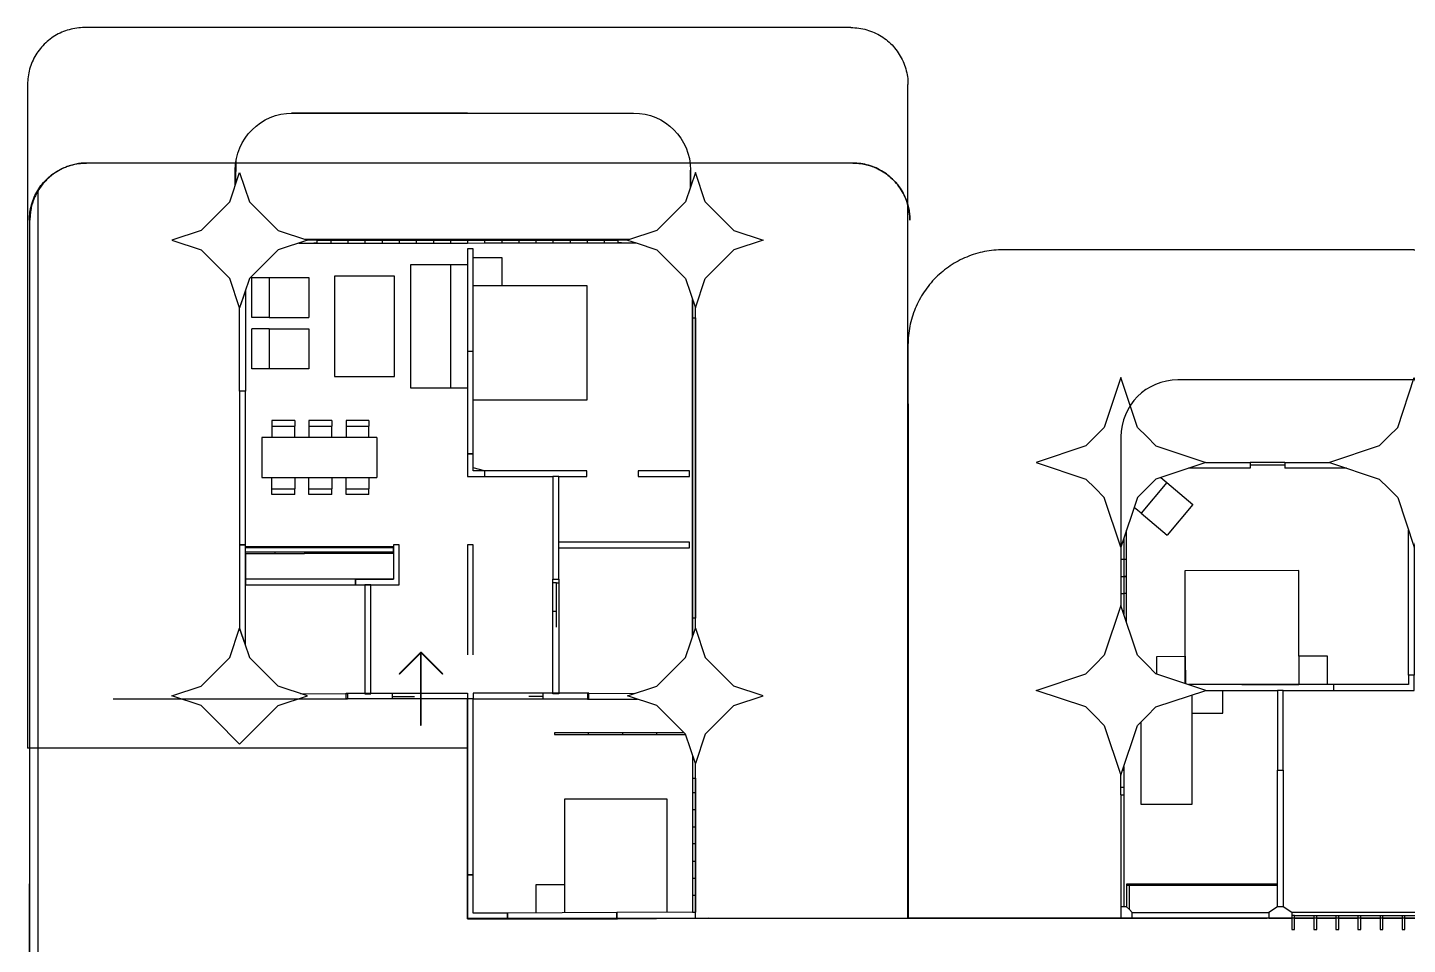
# Model space of a CAD drawing. Header units: metres. Extents: x -79796 to 428529, y -36333 to 94467.
# Drawn here: x -79796 to -55576, y 19724 to 35819 of the extents above; entities that cross this region are included whole.
import ezdxf

# ---------------------------------------------------------------- set-up
doc = ezdxf.new("R2010")
doc.units = ezdxf.units.M
for name, color, linetype in [('Default', 7, 'Continuous'), ('Make2D$Visible$ClippingPlaneIntersections$Default', 7, 'Continuous'), ('Make2D$Visible$Curves$Default', 7, 'Continuous')]:
    doc.layers.add(name, color=color, linetype=linetype)
for name, color, linetype, true_color in [('floors', 3, 'Continuous', 0x00ff00), ('Make2D$Visible$ClippingPlaneIntersections$columns', 1, 'Continuous', 0xff0000), ('Make2D$Visible$ClippingPlaneIntersections$glasses', 4, 'Continuous', 0x00ffff), ('Make2D$Visible$Curves$balconies', 2, 'Continuous', 0xffff00), ('Make2D$Visible$Curves$columns', 1, 'Continuous', 0xff0000), ('Make2D$Visible$Curves$floors', 3, 'Continuous', 0x00ff00), ('Make2D$Visible$Curves$glasses', 4, 'Continuous', 0x00ffff), ('slabs', 5, 'Continuous', 0x0000ff)]:
    doc.layers.add(name, color=color, linetype=linetype, true_color=true_color)

# ---------------------------------------------------------------- blocks, each defined once
blk = doc.blocks.new('BLOW-flat-5-flat-1')
at = {"color": 0, "linetype": 'ByBlock', "lineweight": -2}
for p, q in [((1526542, 956538), (1526541, 956993)), ((1514742, 954841), (1514742, 954838))]:
    blk.add_line(p, q, dxfattribs=at)
at = {"color": 0, "linetype": 'Continuous', "lineweight": -2}
for p, q in [((1524217, 952286), (1523690, 951759)), ((1523697, 951752), (1524224, 952279)), ((1524224, 952279), (1524217, 952286)), ((1523964, 952019), (1523950, 952019)), ((1523957, 952012), (1523957, 952026)), ((1523690, 951759), (1523697, 951752)), ((1523690, 951752), (1523697, 951759)), ((1524217, 951225), (1523690, 951752)), ((1525585, 951761), (1523693, 951761)), ((1523693, 951761), (1523693, 951751)), ((1525585, 951756), (1523693, 951756)), ((1523693, 951751), (1525585, 951751)), ((1523697, 951759), (1524224, 951232)), ((1524639, 951751), (1524639, 951761)), ((1525585, 951751), (1525585, 951761)), ((1523950, 951492), (1523964, 951492)), ((1523957, 951485), (1523957, 951499)), ((1524224, 951232), (1524217, 951225))]:
    blk.add_line(p, q, dxfattribs=at)
at = {"layer": 'Make2D$Visible$ClippingPlaneIntersections$columns'}
for p, q in [((1514742, 958028), (1514451, 957153)), ((1515034, 957153), (1514742, 958028)), ((1519601, 957153), (1519892, 958028)), ((1519892, 958028), (1520184, 957153)), ((1514127, 956830), (1514289, 956992)), ((1514451, 957153), (1514289, 956992)), ((1515034, 957153), (1515195, 956992)), ((1515195, 956992), (1515357, 956830)), ((1519439, 956992), (1519277, 956830)), ((1519601, 957153), (1519439, 956992)), ((1520184, 957153), (1520345, 956992)), ((1520507, 956830), (1520345, 956992)), ((1514127, 956830), (1513253, 956538)), ((1515357, 956830), (1516232, 956538)), ((1519277, 956830), (1518403, 956538)), ((1520507, 956830), (1521382, 956538)), ((1513253, 956538), (1514127, 956247)), ((1516232, 956538), (1515357, 956247)), ((1518403, 956538), (1519277, 956247)), ((1521382, 956538), (1520507, 956247)), ((1514127, 956247), (1514289, 956085)), ((1515195, 956085), (1515357, 956247)), ((1519439, 956085), (1519277, 956247)), ((1520507, 956247), (1520345, 956085)), ((1514289, 956085), (1514451, 955923)), ((1515034, 955923), (1515195, 956085)), ((1519601, 955923), (1519439, 956085)), ((1520184, 955923), (1520345, 956085)), ((1514742, 955049), (1514451, 955923)), ((1515034, 955923), (1514742, 955049)), ((1519601, 955923), (1519892, 955049)), ((1519892, 955049), (1520184, 955923)), ((1514742, 954028), (1514451, 953153)), ((1515034, 953153), (1514742, 954028)), ((1514289, 952992), (1514451, 953153)), ((1515034, 953153), (1515195, 952992)), ((1513253, 952538), (1514127, 952830)), ((1514127, 952830), (1514289, 952992)), ((1515357, 952830), (1515195, 952992)), ((1516232, 952538), (1515357, 952830)), ((1514127, 952247), (1513253, 952538)), ((1515357, 952247), (1516232, 952538)), ((1514127, 952247), (1514289, 952085)), ((1514451, 951923), (1514289, 952085)), ((1515034, 951923), (1515195, 952085)), ((1515357, 952247), (1515195, 952085)), ((1514451, 951923), (1514742, 951049)), ((1514742, 951049), (1515034, 951923))]:
    blk.add_line(p, q, dxfattribs=at)
at = {"layer": 'Make2D$Visible$ClippingPlaneIntersections$Default'}
for p, q in [((1526442, 954538), (1526442, 956538)), ((1526442, 956538), (1526542, 956538)), ((1526542, 956538), (1526542, 954538)), ((1522342, 956438), (1522342, 954488)), ((1522442, 956438), (1522342, 956438)), ((1522442, 954488), (1522442, 956438)), ((1519792, 952807), (1519792, 955349)), ((1519892, 955049), (1519892, 952807)), ((1526542, 954538), (1526442, 954538)), ((1526442, 954538), (1526442, 952638)), ((1526542, 952538), (1526542, 954538)), ((1522342, 952538), (1522342, 954488)), ((1522342, 954488), (1522442, 954488)), ((1522442, 954488), (1522442, 952538)), ((1518474, 952638), (1515932, 952638)), ((1518474, 952638), (1518474, 952538)), ((1519792, 952638), (1518474, 952638)), ((1519792, 952807), (1519792, 952638)), ((1519892, 952807), (1519792, 952807)), ((1519892, 952538), (1519892, 952807)), ((1522442, 952638), (1524442, 952638)), ((1524442, 952638), (1524442, 952538)), ((1526442, 952638), (1524442, 952638)), ((1526442, 952538), (1526442, 952638)), ((1516232, 952538), (1517492, 952538)), ((1517492, 952538), (1517492, 951138)), ((1517592, 952538), (1517492, 952538)), ((1517592, 952538), (1518474, 952538)), ((1517592, 951138), (1517592, 952538)), ((1518474, 952538), (1519892, 952538)), ((1522442, 952538), (1522342, 952538)), ((1524442, 952538), (1522442, 952538)), ((1524442, 952538), (1526442, 952538)), ((1524637, 952534), (1524637, 950991)), ((1524737, 952534), (1524637, 952534)), ((1524737, 950991), (1524737, 952534)), ((1526442, 952538), (1526542, 952538)), ((1517492, 948738), (1517492, 951138)), ((1517492, 951138), (1517592, 951138)), ((1517592, 951138), (1517592, 948738)), ((1524637, 950991), (1524737, 950991)), ((1524637, 948991), (1524637, 950991)), ((1524737, 950991), (1524737, 948991)), ((1515372, 949138), (1514842, 949138)), ((1514842, 949138), (1514842, 949118)), ((1514842, 949118), (1514842, 948738)), ((1514842, 949118), (1515372, 949118)), ((1514892, 948688), (1514892, 949118)), ((1515372, 949118), (1515372, 949138)), ((1515902, 949138), (1515372, 949138)), ((1515372, 949118), (1515902, 949118)), ((1516432, 949138), (1515902, 949138)), ((1515902, 949118), (1515902, 949138)), ((1515902, 949118), (1516432, 949118)), ((1516432, 949118), (1516432, 949138)), ((1516962, 949138), (1516432, 949138)), ((1516432, 949118), (1516962, 949118)), ((1517492, 949138), (1516962, 949138)), ((1516962, 949138), (1516962, 949118)), ((1516962, 949118), (1517492, 949118)), ((1524737, 948991), (1524637, 948991)), ((1524637, 948991), (1524637, 948741)), ((1524737, 948741), (1524737, 948991)), ((1514842, 948738), (1514742, 948738)), ((1514742, 948738), (1514742, 948538)), ((1514842, 948738), (1514892, 948688)), ((1517492, 948738), (1517342, 948638)), ((1517592, 948738), (1517492, 948738)), ((1517742, 948638), (1517592, 948738)), ((1524637, 948741), (1524537, 948641)), ((1524737, 948741), (1524637, 948741)), ((1524737, 948541), (1524737, 948741)), ((1514742, 948538), (1514942, 948538)), ((1514942, 948638), (1514892, 948688)), ((1514942, 948638), (1517342, 948638)), ((1514942, 948538), (1514942, 948638)), ((1517342, 948538), (1514942, 948538)), ((1517342, 948638), (1517342, 948538)), ((1517342, 948538), (1517742, 948538)), ((1517742, 948588), (1517742, 948338)), ((1517792, 948588), (1517742, 948588)), ((1517792, 948338), (1517792, 948588)), ((1518130, 948588), (1518130, 948338)), ((1518180, 948338), (1518180, 948588)), ((1518517, 948588), (1518517, 948338)), ((1518567, 948338), (1518567, 948588)), ((1518904, 948588), (1518904, 948338)), ((1518954, 948338), (1518954, 948588)), ((1519292, 948588), (1519292, 948338)), ((1519342, 948338), (1519342, 948588)), ((1519679, 948588), (1519679, 948338)), ((1519729, 948338), (1519729, 948588)), ((1520066, 948588), (1520066, 948338)), ((1520116, 948338), (1520116, 948588)), ((1520287, 948641), (1520287, 948541)), ((1522287, 948641), (1520287, 948641)), ((1520287, 948541), (1522287, 948541)), ((1522287, 948641), (1524287, 948641)), ((1522287, 948541), (1522287, 948641)), ((1524287, 948541), (1522287, 948541)), ((1524287, 948641), (1524537, 948641)), ((1524287, 948641), (1524287, 948541)), ((1524537, 948541), (1524287, 948541)), ((1524537, 948641), (1524537, 948541)), ((1524537, 948541), (1524737, 948541)), ((1517742, 948338), (1517792, 948338)), ((1518130, 948338), (1518180, 948338)), ((1518517, 948338), (1518567, 948338)), ((1518904, 948338), (1518954, 948338)), ((1519292, 948338), (1519342, 948338)), ((1519679, 948338), (1519729, 948338)), ((1520066, 948338), (1520116, 948338))]:
    blk.add_line(p, q, dxfattribs=at)
at = {"layer": 'Make2D$Visible$ClippingPlaneIntersections$glasses'}
for p, q in [((1516232, 956538), (1517011, 956538)), ((1517011, 956538), (1517011, 956438)), ((1517017, 956538), (1517011, 956538)), ((1517017, 956488), (1517011, 956488)), ((1517317, 956538), (1517017, 956538)), ((1517317, 956488), (1517017, 956488)), ((1517617, 956538), (1517317, 956538)), ((1517617, 956488), (1517317, 956488)), ((1517623, 956538), (1517623, 956438)), ((1517623, 956538), (1518403, 956538)), ((1521232, 956488), (1521727, 956488)), ((1521727, 956538), (1521382, 956538)), ((1521727, 956538), (1521892, 956538)), ((1521727, 956538), (1521727, 956488)), ((1521727, 956488), (1521892, 956488)), ((1521892, 956538), (1522192, 956538)), ((1521892, 956488), (1522192, 956488)), ((1522192, 956538), (1522492, 956538)), ((1522192, 956488), (1522492, 956488)), ((1522492, 956538), (1522792, 956538)), ((1522492, 956488), (1522792, 956488)), ((1522792, 956538), (1523105, 956538)), ((1522792, 956488), (1523105, 956488)), ((1523105, 956538), (1523392, 956538)), ((1523105, 956488), (1523392, 956488)), ((1523392, 956538), (1523692, 956538)), ((1523392, 956488), (1523692, 956488)), ((1523992, 956538), (1523692, 956538)), ((1523992, 956488), (1523692, 956488)), ((1524292, 956538), (1523992, 956538)), ((1524292, 956488), (1523992, 956488)), ((1524592, 956538), (1524292, 956538)), ((1524592, 956488), (1524292, 956488)), ((1524892, 956538), (1524592, 956538)), ((1524892, 956488), (1524592, 956488)), ((1525192, 956538), (1524892, 956538)), ((1525192, 956488), (1524892, 956488)), ((1525492, 956538), (1525192, 956538)), ((1525492, 956488), (1525192, 956488)), ((1525792, 956538), (1525492, 956538)), ((1525792, 956488), (1525492, 956488)), ((1526092, 956538), (1525792, 956538)), ((1526092, 956488), (1525792, 956488)), ((1526442, 956538), (1526092, 956538)), ((1526442, 956488), (1526092, 956488)), ((1517011, 956438), (1515932, 956438)), ((1518703, 956438), (1517623, 956438)), ((1514842, 954538), (1514842, 955349)), ((1514742, 955049), (1514742, 954538)), ((1514742, 954538), (1514792, 954538)), ((1514742, 954538), (1514842, 954538)), ((1514742, 954538), (1514742, 954028)), ((1514842, 954538), (1514792, 954538)), ((1514792, 954538), (1514792, 954538)), ((1514842, 953728), (1514842, 954538)), ((1514792, 951199), (1514792, 950703)), ((1514742, 950703), (1514742, 951049)), ((1514742, 950703), (1514742, 950538)), ((1514742, 950703), (1514792, 950703)), ((1514792, 950703), (1514792, 950538)), ((1514742, 950538), (1514742, 950238)), ((1514792, 950538), (1514792, 950238)), ((1514742, 950238), (1514742, 949938)), ((1514792, 950238), (1514792, 949938)), ((1514742, 949938), (1514742, 949638)), ((1514792, 949938), (1514792, 949638)), ((1514742, 949638), (1514742, 949326)), ((1514792, 949638), (1514792, 949326)), ((1514742, 949326), (1514742, 949038)), ((1514792, 949326), (1514792, 949038)), ((1514742, 949038), (1514742, 948738)), ((1514792, 949038), (1514792, 948738)), ((1517742, 948638), (1517742, 948588)), ((1520292, 948638), (1517742, 948638)), ((1517792, 948588), (1520292, 948588)), ((1520292, 948588), (1520292, 948638))]:
    blk.add_line(p, q, dxfattribs=at)
at = {"layer": 'Make2D$Visible$Curves$balconies'}
for p, q in [((1526542, 958248), (1526542, 956538)), ((1517623, 956538), (1517617, 956538))]:
    blk.add_line(p, q, dxfattribs=at)
at = {"layer": 'Make2D$Visible$Curves$Default'}
for p, q in [((1515441, 956275), (1515548, 956185)), ((1515548, 956185), (1515098, 955648)), ((1515548, 956185), (1516007, 955799)), ((1515039, 955697), (1514976, 955750)), ((1516007, 955799), (1515557, 955263)), ((1515098, 955648), (1515039, 955697)), ((1515098, 955648), (1515557, 955263)), ((1517867, 954641), (1515867, 954638)), ((1515867, 954638), (1515867, 952660)), ((1517867, 953138), (1517867, 954641)), ((1515372, 953134), (1515872, 953135)), ((1515373, 952825), (1515372, 953134)), ((1515872, 953135), (1515874, 952658)), ((1517867, 953138), (1517867, 952638)), ((1518367, 953138), (1517867, 953138)), ((1518367, 952638), (1518367, 953138)), ((1516867, 952638), (1517867, 952641)), ((1515994, 950538), (1515994, 952459)), ((1516534, 952138), (1516534, 952538)), ((1524742, 952532), (1524737, 952534)), ((1524742, 952263), (1524742, 952532)), ((1515994, 952138), (1516534, 952138)), ((1524742, 952263), (1524738, 952265)), ((1524738, 952265), (1524738, 951766)), ((1515094, 951983), (1515094, 950538)), ((1524738, 951766), (1524739, 951265)), ((1524739, 951265), (1524742, 951263)), ((1524742, 950988), (1524742, 951263)), ((1524742, 950988), (1524737, 950991)), ((1524742, 950988), (1524742, 948988)), ((1515094, 950538), (1515994, 950538)), ((1524637, 948991), (1524642, 948988)), ((1524642, 948988), (1524737, 948988)), ((1524642, 948988), (1524642, 948741)), ((1524742, 948988), (1524737, 948991)), ((1524742, 948988), (1524742, 948738)), ((1524737, 948741), (1524742, 948738)), ((1524742, 948738), (1524742, 948538)), ((1520292, 948539), (1520287, 948541)), ((1520292, 948539), (1522292, 948538)), ((1522292, 948538), (1522287, 948541)), ((1524292, 948538), (1522292, 948538)), ((1524287, 948641), (1524292, 948638)), ((1524292, 948538), (1524287, 948541)), ((1524292, 948638), (1524537, 948638)), ((1524292, 948638), (1524292, 948541)), ((1524292, 948538), (1524542, 948538)), ((1524537, 948541), (1524542, 948538)), ((1524742, 948538), (1524542, 948538)), ((1524737, 948541), (1524742, 948538))]:
    blk.add_line(p, q, dxfattribs=at)
at = {"layer": 'Make2D$Visible$Curves$floors'}
for p, q in [((1514742, 954538), (1514742, 954538)), ((1524742, 948538), (1524742, 952538)), ((1517792, 948538), (1518130, 948538)), ((1518180, 948538), (1518517, 948538)), ((1518567, 948538), (1518904, 948538)), ((1518954, 948538), (1519292, 948538)), ((1519342, 948538), (1519679, 948538)), ((1519729, 948538), (1520066, 948538)), ((1520116, 948538), (1524742, 948538))]:
    blk.add_line(p, q, dxfattribs=at)
at = {"layer": 'Make2D$Visible$Curves$glasses'}
for p, q in [((1521892, 956538), (1521892, 956488)), ((1522192, 956488), (1522192, 956538)), ((1522492, 956538), (1522492, 956488)), ((1522792, 956488), (1522792, 956538)), ((1523092, 956488), (1523092, 956538)), ((1523392, 956488), (1523392, 956538)), ((1523992, 956538), (1523992, 956488)), ((1524292, 956538), (1524292, 956488)), ((1514772, 955138), (1514792, 955138)), ((1514792, 955199), (1514792, 955138)), ((1514792, 955138), (1514792, 954841)), ((1514742, 954841), (1514792, 954841)), ((1514742, 954840), (1514792, 954840)), ((1514742, 954838), (1514792, 954838)), ((1514792, 954841), (1514792, 954840)), ((1514792, 954841), (1514842, 954841)), ((1514792, 954840), (1514792, 954838)), ((1514792, 954838), (1514792, 954669)), ((1514792, 954669), (1514792, 954538)), ((1514792, 954538), (1514792, 954407)), ((1514792, 954407), (1514792, 954238)), ((1514742, 954238), (1514792, 954238)), ((1514742, 954236), (1514792, 954236)), ((1514842, 954236), (1514792, 954236)), ((1514792, 954236), (1514792, 953938)), ((1514772, 953938), (1514792, 953938)), ((1514792, 953938), (1514792, 953878)), ((1514772, 951138), (1514792, 951138)), ((1514742, 950841), (1514792, 950841)), ((1514742, 950838), (1514792, 950838))]:
    blk.add_line(p, q, dxfattribs=at)
at = {"layer": 'slabs'}
for p, q in [((1525541, 957988), (1515742, 957988)), ((1514742, 956988), (1514742, 955049))]:
    blk.add_line(p, q, dxfattribs=at)
blk.add_arc((1515742, 956988), 1000, 90, 180, dxfattribs=at)
blk.add_rational_spline([(1526541, 956993), (1526537, 957988), (1525541, 957988)], [0.998555105375, 0.707831019325, 1], degree=2, dxfattribs=at)
blk = doc.blocks.new('NEW SLAB3-flat-5-flat-1')
at = {"layer": 'slabs'}
for points in [[(1512675, 960273), (1512634, 960272), (1512593, 960270), (1512552, 960268), (1512511, 960264), (1512471, 960260), (1512430, 960254), (1512390, 960248), (1512349, 960240), (1512309, 960232), (1512270, 960222), (1512230, 960212), (1512191, 960200), (1512152, 960188), (1512113, 960175), (1512074, 960160), (1512036, 960145), (1511998, 960129), (1511961, 960112), (1511924, 960094), (1511888, 960075), (1511852, 960055), (1511817, 960035), (1511782, 960013), (1511748, 959991), (1511714, 959968), (1511681, 959944), (1511648, 959919), (1511616, 959893), (1511585, 959867), (1511554, 959840), (1511524, 959812), (1511495, 959783), (1511466, 959754), (1511438, 959724), (1511411, 959693), (1511384, 959662), (1511359, 959630), (1511334, 959597), (1511310, 959564), (1511287, 959531), (1511265, 959496), (1511243, 959461), (1511223, 959426), (1511203, 959390), (1511184, 959354), (1511166, 959317), (1511149, 959279), (1511133, 959242), (1511118, 959204), (1511103, 959165), (1511090, 959127), (1511078, 959088), (1511066, 959048), (1511056, 959009), (1511046, 958969), (1511038, 958929), (1511030, 958889), (1511024, 958848), (1511018, 958808), (1511014, 958767), (1511010, 958726), (1511008, 958685), (1511006, 958644), (1511005, 958603)], [(1514737, 960272), (1512675, 960272)], [(1514737, 960272), (1513706, 960272)], [(1517247, 960272), (1514737, 960272)], [(1519887, 960272), (1517247, 960272)], [(1519887, 960272), (1526537, 960272)], [(1526537, 960272), (1526537, 948541)], [(1511005, 958603), (1511006, 956541)], [(1511006, 956541), (1511006, 954541)], [(1511006, 956541), (1511006, 955541)], [(1511006, 954541), (1511006, 952541)], [(1511006, 952541), (1511006, 948541)], [(1526537, 948541), (1511006, 948541)], [(1511006, 948541), (1517312, 948541)]]:
    blk.add_lwpolyline(points, dxfattribs=at)
blk = doc.blocks.new('3B4P NEW-flat-4-flat-1')
at = {"color": 0, "linetype": 'ByBlock', "lineweight": -2}
for p, q in [((952757, -1483836), (952757, -1483835)), ((960706, -1483836), (960706, -1483835)), ((953716, -1485336), (959706, -1485336)), ((956792, -1485336), (959706, -1485336)), ((952716, -1486604), (952716, -1486336)), ((952727, -1486571), (952732, -1486162)), ((960706, -1486635), (960706, -1486336)), ((960706, -1486336), (960706, -1486635)), ((956792, -1495617), (950570, -1495625)), ((953806, -1495625), (950570, -1495625)), ((952706, -1495625), (950570, -1495625)), ((961027, -1499471), (956794, -1499480))]:
    blk.add_line(p, q, dxfattribs=at)
at = {"color": 0, "linetype": 'Continuous', "lineweight": -2}
for p, q in [((955591, -1495179), (955971, -1494800)), ((955978, -1494807), (955598, -1495186)), ((955979, -1494803), (955969, -1494803)), ((955969, -1494803), (955969, -1496083)), ((955978, -1494800), (955971, -1494807)), ((955971, -1494800), (955978, -1494807)), ((955971, -1494807), (956350, -1495186)), ((955974, -1496083), (955974, -1494803)), ((956357, -1495179), (955978, -1494800)), ((955979, -1496083), (955979, -1494803)), ((955777, -1494993), (955791, -1494993)), ((955784, -1495000), (955784, -1494986)), ((956157, -1494993), (956171, -1494993)), ((956164, -1495000), (956164, -1494986)), ((955598, -1495186), (955591, -1495179)), ((956350, -1495186), (956357, -1495179)), ((955969, -1495443), (955979, -1495443)), ((955969, -1496083), (955979, -1496083))]:
    blk.add_line(p, q, dxfattribs=at)
at = {"color": 0, "linetype": 'ByBlock', "lineweight": -2}
for points in [[(956792, -1485336), (953702, -1485336)], [(959642, -1487554), (953941, -1487554)]]:
    blk.add_lwpolyline(points, dxfattribs=at)
at = {"color": 0, "linetype": 'ByBlock', "lineweight": -2, "extrusion": (0, 0, -1)}
for centre, start, end in [((-953716, -1486336), 0, 90), ((-959706, -1486336), 90, 180)]:
    blk.add_arc(centre, 1000, start, end, dxfattribs=at)
at = {"layer": 'floors'}
blk.add_lwpolyline([(956793, -1497519), (956793, -1498665)], dxfattribs=at)
blk.add_lwpolyline([(956793, -1497519), (956793, -1498665)], dxfattribs=at)
at = {"layer": 'Make2D$Visible$ClippingPlaneIntersections$columns'}
for p, q in [((952620, -1486892), (952792, -1486377)), ((952792, -1486377), (952963, -1486892)), ((960792, -1486377), (960620, -1486892)), ((960963, -1486892), (960792, -1486377)), ((952620, -1486892), (952369, -1487144)), ((952963, -1486892), (953215, -1487144)), ((960620, -1486892), (960369, -1487144)), ((960963, -1486892), (961215, -1487144)), ((952117, -1487395), (952369, -1487144)), ((953467, -1487395), (953215, -1487144)), ((960117, -1487395), (960369, -1487144)), ((961467, -1487395), (961215, -1487144)), ((952117, -1487395), (951602, -1487567)), ((951602, -1487567), (952117, -1487739)), ((953467, -1487395), (953982, -1487567)), ((953982, -1487567), (953467, -1487739)), ((960117, -1487395), (959602, -1487567)), ((961467, -1487395), (961982, -1487567)), ((961982, -1487567), (961467, -1487739)), ((952117, -1487739), (952369, -1487990)), ((953467, -1487739), (953215, -1487990)), ((959750, -1487616), (960117, -1487739)), ((960117, -1487739), (960369, -1487990)), ((961467, -1487739), (961215, -1487990)), ((952620, -1488242), (952369, -1487990)), ((952963, -1488242), (953215, -1487990)), ((960620, -1488242), (960369, -1487990)), ((960963, -1488242), (961215, -1487990)), ((952792, -1488757), (952620, -1488242)), ((952963, -1488242), (952792, -1488757)), ((960620, -1488242), (960792, -1488757)), ((960792, -1488757), (960963, -1488242)), ((952620, -1494892), (952792, -1494377)), ((952792, -1494377), (952963, -1494892)), ((960620, -1494892), (960792, -1494377)), ((960792, -1494377), (960963, -1494892)), ((952620, -1494892), (952369, -1495144)), ((952963, -1494892), (953215, -1495144)), ((960620, -1494892), (960369, -1495144)), ((960963, -1494892), (961215, -1495144)), ((952117, -1495395), (952369, -1495144)), ((953467, -1495395), (953215, -1495144)), ((960117, -1495395), (960369, -1495144)), ((961467, -1495395), (961215, -1495144)), ((951602, -1495567), (952117, -1495395)), ((952117, -1495739), (951602, -1495567)), ((953982, -1495567), (953467, -1495395)), ((953467, -1495739), (953982, -1495567)), ((959602, -1495567), (960117, -1495395)), ((960117, -1495739), (959602, -1495567)), ((961982, -1495567), (961467, -1495395)), ((961467, -1495739), (961982, -1495567)), ((952117, -1495739), (952369, -1495990)), ((953467, -1495739), (953215, -1495990)), ((960117, -1495739), (960369, -1495990)), ((961467, -1495739), (961215, -1495990)), ((952792, -1496413), (952369, -1495990)), ((953215, -1495990), (952792, -1496413)), ((960620, -1496242), (960369, -1495990)), ((960963, -1496242), (961215, -1495990)), ((960792, -1496757), (960620, -1496242)), ((960963, -1496242), (960792, -1496757))]:
    blk.add_line(p, q, dxfattribs=at)
at = {"layer": 'Make2D$Visible$ClippingPlaneIntersections$Default'}
for p, q in [((954092, -1487567), (953982, -1487567)), ((954155, -1487567), (954092, -1487567)), ((954155, -1487617), (954155, -1487567)), ((959602, -1487567), (959429, -1487567)), ((959429, -1487567), (959429, -1487616)), ((959602, -1487567), (959750, -1487616)), ((953832, -1487617), (954155, -1487617)), ((956792, -1487717), (956792, -1489517)), ((956892, -1487717), (956792, -1487717)), ((956892, -1489517), (956892, -1487717)), ((959429, -1487616), (959750, -1487616)), ((960742, -1488607), (960742, -1488930)), ((960792, -1488930), (960792, -1488757)), ((960742, -1488930), (960792, -1488930)), ((956792, -1489517), (956892, -1489517)), ((956792, -1489517), (956792, -1491318)), ((956892, -1491318), (956892, -1489517)), ((956792, -1491318), (956892, -1491318)), ((956893, -1491317), (956793, -1491318)), ((956793, -1491318), (956794, -1491717)), ((956892, -1491562), (956893, -1491317)), ((957089, -1491617), (956892, -1491562)), ((957089, -1491617), (957089, -1491717)), ((958889, -1491617), (957089, -1491617)), ((958889, -1491717), (958889, -1491617)), ((960691, -1491617), (959790, -1491617)), ((959790, -1491617), (959790, -1491717)), ((960691, -1491717), (960691, -1491617)), ((956794, -1491717), (957089, -1491717)), ((957089, -1491717), (958292, -1491717)), ((958292, -1491717), (958292, -1493517)), ((958392, -1491717), (958292, -1491717)), ((958392, -1491717), (958889, -1491717)), ((958392, -1493517), (958392, -1491717)), ((959790, -1491717), (960691, -1491717)), ((960690, -1492867), (958392, -1492867)), ((960690, -1492967), (960690, -1492867)), ((952791, -1492917), (952792, -1494378)), ((952892, -1492917), (952791, -1492917)), ((952892, -1494677), (952892, -1492917)), ((953412, -1493047), (952892, -1493047)), ((952892, -1493067), (953412, -1493067)), ((952892, -1493067), (952892, -1493517)), ((953932, -1493047), (953412, -1493047)), ((953412, -1493047), (953412, -1493067)), ((953412, -1493067), (953932, -1493067)), ((954452, -1493047), (953932, -1493047)), ((953932, -1493047), (953932, -1493067)), ((955492, -1493067), (953932, -1493067)), ((954972, -1493047), (954452, -1493047)), ((954452, -1493047), (954452, -1493067)), ((955492, -1493047), (954972, -1493047)), ((955492, -1492917), (955492, -1493517)), ((955592, -1492917), (955492, -1492917)), ((955592, -1493615), (955592, -1492917)), ((956792, -1492917), (956792, -1494848)), ((956892, -1492917), (956792, -1492917)), ((956892, -1494848), (956892, -1492917)), ((958392, -1492967), (960690, -1492967)), ((952892, -1493517), (952892, -1493617)), ((952892, -1493517), (952892, -1493517)), ((954823, -1493517), (952892, -1493517)), ((952892, -1493617), (954823, -1493617)), ((954823, -1493517), (954823, -1493617)), ((955492, -1493517), (954823, -1493517)), ((954823, -1493517), (955492, -1493517)), ((954823, -1493617), (954823, -1493517)), ((954823, -1493617), (955592, -1493615)), ((954992, -1493617), (954992, -1495529)), ((955092, -1493617), (954992, -1493617)), ((955092, -1495529), (955092, -1493617)), ((958292, -1495529), (958292, -1493517)), ((958292, -1493517), (958392, -1493517)), ((958392, -1493517), (958392, -1495529)), ((960792, -1494204), (960742, -1494204)), ((960742, -1494204), (960743, -1494525)), ((960792, -1494377), (960792, -1494204)), ((952892, -1494677), (952792, -1494378)), ((953863, -1495527), (954685, -1495529)), ((954661, -1495517), (956792, -1495517)), ((954661, -1495617), (954661, -1495517)), ((954685, -1495529), (954685, -1495625)), ((954992, -1495529), (955092, -1495529)), ((956792, -1495517), (956792, -1495617)), ((956892, -1495517), (956892, -1495617)), ((958923, -1495517), (956892, -1495517)), ((958392, -1495529), (958292, -1495529)), ((959721, -1495527), (958899, -1495529)), ((958899, -1495529), (958899, -1495625)), ((958923, -1495617), (958923, -1495517)), ((954685, -1495625), (953806, -1495625)), ((956792, -1495617), (954661, -1495617)), ((956792, -1495617), (956792, -1498711)), ((956792, -1495617), (956792, -1495617)), ((956892, -1495617), (956792, -1495617)), ((956892, -1495617), (958923, -1495617)), ((956892, -1498711), (956892, -1495617)), ((958899, -1495625), (959778, -1495625)), ((958316, -1496217), (958316, -1496247)), ((958916, -1496217), (958316, -1496217)), ((958316, -1496247), (958916, -1496247)), ((958916, -1496247), (958916, -1496217)), ((959516, -1496217), (958916, -1496217)), ((958916, -1496247), (959516, -1496247)), ((959516, -1496247), (959516, -1496217)), ((960116, -1496217), (959516, -1496217)), ((959516, -1496247), (960116, -1496247)), ((960116, -1496247), (960116, -1496217)), ((960596, -1496217), (960116, -1496217)), ((960116, -1496247), (960622, -1496247)), ((956892, -1498711), (956792, -1498711)), ((956792, -1498711), (956794, -1499480)), ((956792, -1498711), (956892, -1498711)), ((956892, -1499380), (956892, -1498711)), ((957492, -1499380), (956892, -1499380)), ((959415, -1499373), (957492, -1499380)), ((957492, -1499480), (957492, -1499380)), ((957492, -1499380), (957492, -1499480)), ((960792, -1499367), (959415, -1499373)), ((959415, -1499373), (959415, -1499473)), ((959415, -1499473), (959415, -1499373)), ((960792, -1499467), (960792, -1499367)), ((956794, -1499480), (957492, -1499480)), ((957492, -1499480), (959415, -1499473)), ((959415, -1499473), (960792, -1499467))]:
    blk.add_line(p, q, dxfattribs=at)
at = {"layer": 'Make2D$Visible$ClippingPlaneIntersections$glasses'}
for p, q in [((954155, -1487567), (954392, -1487567)), ((954155, -1487567), (954155, -1487567)), ((954392, -1487567), (954692, -1487567)), ((954692, -1487567), (954992, -1487567)), ((954992, -1487567), (955292, -1487567)), ((955292, -1487567), (955592, -1487567)), ((955592, -1487567), (955892, -1487567)), ((955892, -1487567), (956192, -1487567)), ((956192, -1487567), (956492, -1487567)), ((956492, -1487567), (956792, -1487567)), ((956792, -1487567), (957092, -1487566)), ((957092, -1487566), (957392, -1487566)), ((957392, -1487566), (957692, -1487566)), ((957692, -1487566), (957992, -1487566)), ((957992, -1487566), (958292, -1487566)), ((958292, -1487566), (958592, -1487566)), ((958592, -1487566), (958892, -1487566)), ((958892, -1487566), (959192, -1487566)), ((959192, -1487566), (959429, -1487566)), ((959429, -1487567), (959429, -1487566)), ((954155, -1487617), (954155, -1487617)), ((954155, -1487617), (954392, -1487617)), ((954392, -1487617), (954692, -1487617)), ((954692, -1487617), (954992, -1487617)), ((954992, -1487617), (955292, -1487617)), ((955292, -1487617), (955592, -1487617)), ((955592, -1487617), (955892, -1487617)), ((955892, -1487617), (956192, -1487617)), ((956192, -1487617), (956492, -1487617)), ((956492, -1487617), (956792, -1487617)), ((956792, -1487617), (957092, -1487616)), ((957092, -1487616), (957392, -1487616)), ((957392, -1487616), (957692, -1487616)), ((957692, -1487616), (957992, -1487616)), ((957992, -1487616), (958292, -1487616)), ((958292, -1487616), (958592, -1487616)), ((958592, -1487616), (958892, -1487616)), ((958892, -1487616), (959192, -1487616)), ((959192, -1487616), (959429, -1487616)), ((959429, -1487616), (959429, -1487616)), ((952892, -1488457), (952792, -1488756)), ((952892, -1488457), (952892, -1490217)), ((952791, -1490217), (952792, -1488756)), ((960742, -1488930), (960742, -1488930)), ((960742, -1488930), (960742, -1489167)), ((960792, -1488930), (960792, -1489167)), ((960792, -1488930), (960792, -1488930)), ((960742, -1489167), (960742, -1489467)), ((960792, -1489167), (960792, -1489467)), ((960742, -1489467), (960742, -1489767)), ((960792, -1489467), (960792, -1489767)), ((960742, -1489767), (960742, -1490067)), ((960792, -1489767), (960792, -1490067)), ((952892, -1490217), (952791, -1490217)), ((952892, -1490217), (952791, -1490217)), ((952791, -1490217), (952791, -1492917)), ((952892, -1492917), (952892, -1490217)), ((960742, -1490067), (960742, -1490367)), ((960792, -1490067), (960792, -1490367)), ((960742, -1490367), (960742, -1490667)), ((960792, -1490367), (960792, -1490667)), ((960742, -1490667), (960742, -1490967)), ((960792, -1490667), (960792, -1490967)), ((960742, -1490967), (960742, -1491267)), ((960792, -1490967), (960792, -1491267)), ((960742, -1491267), (960742, -1491567)), ((960792, -1491267), (960792, -1491567)), ((960742, -1491567), (960742, -1491867)), ((960792, -1491567), (960792, -1491867)), ((960742, -1491867), (960742, -1492167)), ((960792, -1491867), (960792, -1492167)), ((960742, -1492167), (960742, -1492467)), ((960792, -1492167), (960792, -1492467)), ((960742, -1492467), (960742, -1492767)), ((960792, -1492467), (960792, -1492767)), ((960742, -1492767), (960742, -1493067)), ((960792, -1492767), (960792, -1493067)), ((952792, -1492917), (952892, -1492917)), ((960742, -1493067), (960742, -1493367)), ((960792, -1493067), (960792, -1493367)), ((960742, -1493367), (960742, -1493667)), ((960792, -1493367), (960792, -1493667)), ((960742, -1493667), (960742, -1493967)), ((960792, -1493667), (960792, -1493967)), ((960742, -1493967), (960742, -1494204)), ((960792, -1493967), (960792, -1494204)), ((960742, -1494204), (960742, -1494204)), ((960792, -1494204), (960792, -1494204)), ((960742, -1496607), (960742, -1497010)), ((960792, -1497010), (960792, -1496757)), ((960742, -1497010), (960742, -1497267)), ((960742, -1497010), (960792, -1497010)), ((960792, -1497010), (960792, -1497267)), ((960742, -1497267), (960742, -1497567)), ((960792, -1497267), (960792, -1497567)), ((960742, -1497567), (960742, -1497867)), ((960792, -1497567), (960792, -1497867)), ((960742, -1497867), (960742, -1498167)), ((960792, -1497867), (960792, -1498167)), ((960742, -1498167), (960742, -1498467)), ((960792, -1498167), (960792, -1498467)), ((960742, -1498467), (960742, -1498779)), ((960792, -1498467), (960792, -1498779)), ((960742, -1498779), (960742, -1499067)), ((960792, -1498779), (960792, -1499067)), ((960742, -1499067), (960742, -1499367)), ((960792, -1499067), (960792, -1499367)), ((960742, -1499367), (960792, -1499367))]:
    blk.add_line(p, q, dxfattribs=at)
at = {"layer": 'Make2D$Visible$Curves$balconies'}
for p, q in [((956792, -1487567), (956440, -1487567)), ((957143, -1487567), (956792, -1487567)), ((960792, -1499401), (960792, -1499016)), ((960792, -1499467), (960792, -1499467))]:
    blk.add_line(p, q, dxfattribs=at)
at = {"layer": 'Make2D$Visible$Curves$columns'}
blk.add_line((953172, -1487947), (953172, -1487947), dxfattribs=at)
at = {"layer": 'Make2D$Visible$Curves$Default'}
for p, q in [((955792, -1487999), (955792, -1488799)), ((956492, -1487999), (955792, -1487999)), ((956492, -1487999), (956492, -1488799)), ((956792, -1487999), (956492, -1487999)), ((956892, -1487869), (957392, -1487869)), ((956892, -1488369), (956892, -1487869)), ((957392, -1487869), (957392, -1488369)), ((953008, -1488924), (953008, -1488224)), ((953008, -1488224), (953308, -1488224)), ((953308, -1488224), (954008, -1488224)), ((953308, -1488224), (953308, -1488924)), ((954008, -1488224), (954008, -1488924)), ((954455, -1488199), (954455, -1488799)), ((955511, -1488199), (954455, -1488199)), ((955511, -1489959), (955511, -1488199)), ((957392, -1488369), (956892, -1488369)), ((956892, -1490369), (956892, -1488369)), ((958892, -1488369), (957392, -1488369)), ((958892, -1490369), (958892, -1488369)), ((953232, -1488924), (953008, -1488924)), ((953308, -1488924), (953232, -1488924)), ((953308, -1488924), (954008, -1488924)), ((954455, -1488799), (954455, -1489959)), ((955792, -1488799), (955792, -1490159)), ((956492, -1488799), (956492, -1490159)), ((960742, -1494204), (960742, -1488930)), ((953232, -1489124), (953008, -1489124)), ((953008, -1489824), (953008, -1489124)), ((953308, -1489124), (953232, -1489124)), ((953308, -1489124), (954008, -1489124)), ((953308, -1489124), (953308, -1489824)), ((954008, -1489124), (954008, -1489824)), ((953308, -1489824), (953008, -1489824)), ((954008, -1489824), (953308, -1489824)), ((954455, -1489959), (955511, -1489959)), ((955792, -1490159), (956492, -1490159)), ((956492, -1490159), (956792, -1490159)), ((956892, -1490369), (958892, -1490369)), ((953359, -1490733), (953359, -1490833)), ((953759, -1490733), (953359, -1490733)), ((953759, -1490733), (953759, -1490833)), ((954009, -1490733), (954009, -1490833)), ((954409, -1490733), (954009, -1490733)), ((954409, -1490733), (954409, -1490833)), ((954659, -1490733), (954659, -1490833)), ((955059, -1490733), (954659, -1490733)), ((955059, -1490733), (955059, -1490833)), ((953359, -1490833), (953759, -1490833)), ((953359, -1490833), (953359, -1491033)), ((953759, -1491033), (953759, -1490833)), ((954009, -1490833), (954409, -1490833)), ((954009, -1490833), (954009, -1491033)), ((954409, -1491033), (954409, -1490833)), ((954659, -1490833), (955059, -1490833)), ((954659, -1490833), (954659, -1491033)), ((955059, -1491033), (955059, -1490833)), ((955200, -1491033), (953183, -1491033)), ((953183, -1491033), (953183, -1491733)), ((955200, -1491033), (955200, -1491733)), ((956892, -1491562), (956893, -1491317)), ((956892, -1491617), (956892, -1491562)), ((957089, -1491617), (956892, -1491617)), ((953183, -1491733), (955200, -1491733)), ((953359, -1491933), (953359, -1491733)), ((953359, -1492033), (953359, -1491933)), ((953359, -1491933), (953759, -1491933)), ((953759, -1491733), (953759, -1491933)), ((953759, -1492033), (953759, -1491933)), ((954009, -1491933), (954009, -1491733)), ((954009, -1492033), (954009, -1491933)), ((954009, -1491933), (954409, -1491933)), ((954409, -1491733), (954409, -1491933)), ((954409, -1492033), (954409, -1491933)), ((954659, -1491933), (954659, -1491733)), ((954659, -1492033), (954659, -1491933)), ((954659, -1491933), (955059, -1491933)), ((955059, -1491733), (955059, -1491933)), ((955059, -1492033), (955059, -1491933)), ((953759, -1492033), (953359, -1492033)), ((954409, -1492033), (954009, -1492033)), ((955059, -1492033), (954659, -1492033)), ((952892, -1492947), (953412, -1492947)), ((953412, -1492967), (952892, -1492967)), ((953412, -1492947), (953932, -1492947)), ((953412, -1492967), (953412, -1492947)), ((953932, -1492967), (953412, -1492967)), ((953932, -1492947), (954452, -1492947)), ((953932, -1492967), (953932, -1492947)), ((955492, -1492967), (953932, -1492967)), ((954452, -1492947), (954972, -1492947)), ((954452, -1492967), (954452, -1492947)), ((954972, -1492947), (955492, -1492947)), ((955492, -1492967), (955492, -1492967)), ((955492, -1493067), (955492, -1492967)), ((952892, -1493517), (952892, -1493617)), ((952892, -1493517), (952892, -1493517)), ((952892, -1493617), (952892, -1493617)), ((958354, -1493584), (958292, -1493584)), ((958354, -1493584), (958392, -1493584)), ((958354, -1494084), (958354, -1493584)), ((958354, -1494084), (958292, -1494084)), ((958354, -1494361), (958354, -1494084)), ((952892, -1494677), (952892, -1494677)), ((955470, -1495517), (955470, -1495580)), ((958113, -1495517), (958113, -1495580)), ((955470, -1495580), (955864, -1495580)), ((955470, -1495580), (955470, -1495617)), ((958113, -1495580), (957870, -1495580)), ((958113, -1495580), (958113, -1495617)), ((958494, -1497380), (958494, -1499376)), ((960294, -1497380), (958494, -1497380)), ((960294, -1499369), (960294, -1497380)), ((956792, -1498711), (956892, -1498711)), ((956792, -1498711), (956792, -1498711)), ((956892, -1498711), (956892, -1498711)), ((957994, -1498880), (958494, -1498880)), ((957994, -1499378), (957994, -1498880)), ((959415, -1499373), (959415, -1499373)), ((959415, -1499380), (959415, -1499380)), ((960792, -1499367), (960792, -1499367)), ((957492, -1499480), (959423, -1499480)), ((959423, -1499480), (959415, -1499473)), ((959423, -1499480), (960792, -1499467))]:
    blk.add_line(p, q, dxfattribs=at)
at = {"layer": 'Make2D$Visible$Curves$floors'}
for p, q in [((959429, -1487567), (954155, -1487567)), ((960792, -1494204), (960792, -1488930)), ((952792, -1494007), (952791, -1494379)), ((960792, -1499401), (960792, -1496756)), ((956793, -1498711), (956793, -1498711)), ((959415, -1499471), (959415, -1499471)), ((960792, -1499467), (960792, -1499467))]:
    blk.add_line(p, q, dxfattribs=at)
at = {"layer": 'Make2D$Visible$Curves$glasses'}
for p, q in [((954155, -1487567), (954092, -1487567)), ((954092, -1487567), (954092, -1487567)), ((954392, -1487567), (954392, -1487617)), ((954692, -1487567), (954692, -1487617)), ((954992, -1487567), (954992, -1487617)), ((955292, -1487567), (955292, -1487617)), ((955592, -1487567), (955592, -1487617)), ((955892, -1487567), (955892, -1487617)), ((956192, -1487567), (956192, -1487617)), ((956492, -1487567), (956492, -1487617)), ((956792, -1487567), (956792, -1487617)), ((957092, -1487566), (957092, -1487616)), ((957392, -1487566), (957392, -1487616)), ((957692, -1487566), (957692, -1487616)), ((957992, -1487566), (957992, -1487616)), ((958292, -1487566), (958292, -1487616)), ((958592, -1487566), (958592, -1487616)), ((958892, -1487566), (958892, -1487616)), ((959192, -1487566), (959192, -1487616)), ((959492, -1487566), (959429, -1487566)), ((959492, -1487567), (959492, -1487566)), ((954155, -1487617), (954092, -1487617)), ((954092, -1487617), (954092, -1487617)), ((959492, -1487616), (959429, -1487616)), ((959492, -1487616), (959492, -1487616)), ((960742, -1488867), (960742, -1488607)), ((960792, -1488867), (960792, -1488756)), ((960742, -1488930), (960742, -1488867)), ((960742, -1488867), (960742, -1488867)), ((960792, -1488930), (960792, -1488867)), ((960792, -1488867), (960792, -1488867)), ((960742, -1494267), (960742, -1494204)), ((960742, -1494525), (960742, -1494267)), ((960742, -1494267), (960742, -1494267)), ((960792, -1494267), (960792, -1494204)), ((960792, -1494379), (960792, -1494267)), ((960792, -1494267), (960792, -1494267)), ((960792, -1497267), (960742, -1497267)), ((960792, -1497567), (960742, -1497567)), ((960742, -1497867), (960792, -1497867)), ((960792, -1498167), (960742, -1498167)), ((960742, -1498467), (960792, -1498467)), ((960742, -1498767), (960792, -1498767)), ((960742, -1499067), (960792, -1499067))]:
    blk.add_line(p, q, dxfattribs=at)
at = {"layer": 'slabs'}
for points in [[(956792, -1496486), (956794, -1499480)], [(956792, -1499467), (956792, -1496486)], [(956792, -1499467), (956792, -1496486)]]:
    blk.add_lwpolyline(points, dxfattribs=at)
blk = doc.blocks.new('SLAB NEW 1-flat-4-flat-1')
at = {"color": 0, "linetype": 'ByBlock', "lineweight": -2}
blk.add_line((956794, -1499480), (956792, -1495617), dxfattribs=at)
blk.add_lwpolyline([(963523, -1483835), (950035, -1483836)], dxfattribs=at)
at = {"layer": 'Default'}
blk.add_lwpolyline([(963523, -1483835), (963558, -1483836), (963593, -1483838), (963628, -1483841), (963663, -1483845), (963697, -1483851), (963731, -1483857), (963765, -1483865), (963799, -1483874), (963832, -1483884), (963865, -1483896), (963898, -1483908), (963930, -1483922), (963962, -1483937), (963993, -1483952), (964023, -1483969), (964053, -1483987), (964083, -1484006), (964111, -1484026), (964139, -1484047), (964166, -1484069), (964193, -1484092), (964218, -1484116), (964243, -1484141), (964267, -1484166), (964289, -1484193), (964311, -1484220), (964332, -1484248), (964352, -1484276), (964371, -1484306), (964389, -1484335), (964406, -1484366), (964422, -1484397), (964437, -1484429), (964451, -1484461), (964463, -1484493), (964474, -1484526), (964485, -1484560), (964494, -1484594), (964502, -1484628), (964508, -1484662), (964514, -1484696), (964518, -1484731), (964521, -1484766), (964523, -1484801), (964523, -1484835)], dxfattribs=at)
at = {"layer": 'slabs'}
for points in [[(950069, -1483835), (950035, -1483836), (950001, -1483838), (949967, -1483841), (949933, -1483845), (949899, -1483850), (949866, -1483856), (949833, -1483864), (949800, -1483872), (949767, -1483882), (949734, -1483893), (949702, -1483905), (949671, -1483918), (949640, -1483932), (949609, -1483947), (949579, -1483964), (949550, -1483981), (949521, -1483999), (949493, -1484018), (949465, -1484038), (949438, -1484060), (949412, -1484082), (949387, -1484104), (949362, -1484128), (949338, -1484153), (949316, -1484178), (949294, -1484204), (949272, -1484231), (949252, -1484259), (949233, -1484287), (949215, -1484316), (949198, -1484345), (949181, -1484375), (949166, -1484406), (949152, -1484437), (949139, -1484468), (949127, -1484500), (949116, -1484533), (949106, -1484566), (949098, -1484599), (949090, -1484632), (949084, -1484665), (949079, -1484699), (949075, -1484733), (949072, -1484767), (949070, -1484801), (949069, -1484835)], [(949069, -1484835), (949070, -1496486)], [(964523, -1499467), (964523, -1484835)], [(956792, -1496486), (949070, -1496486)], [(956792, -1499467), (964523, -1499467)]]:
    blk.add_lwpolyline(points, dxfattribs=at)

msp = doc.modelspace()

# ---------------------------------------------------------------- linework, layer by layer
for p, q in [((-79614, 32967), (-79614, -15210)), ((-79764, 32448), (-79764, -15210)), ((-79764, 17830), (-79764, 20790)), ((-64180, 20187), (-62564, 20187))]:
    msp.add_line(p, q)
at = {"layer": 'slabs'}
for points in [[(-79764, 32440), (-79763, 32475), (-79762, 32509), (-79759, 32543), (-79755, 32577), (-79749, 32610), (-79743, 32644), (-79735, 32677), (-79727, 32710), (-79717, 32743), (-79706, 32775), (-79694, 32807), (-79681, 32839), (-79667, 32870), (-79652, 32901), (-79636, 32931), (-79618, 32960), (-79600, 32989), (-79581, 33017), (-79561, 33045), (-79540, 33072), (-79518, 33098), (-79495, 33123), (-79471, 33148), (-79446, 33171), (-79421, 33194), (-79395, 33216), (-79368, 33237), (-79341, 33257), (-79312, 33277), (-79283, 33295), (-79254, 33312), (-79224, 33328), (-79193, 33344), (-79162, 33358), (-79131, 33371), (-79099, 33383), (-79066, 33394), (-79034, 33403), (-79001, 33412), (-78967, 33420), (-78934, 33426), (-78900, 33431), (-78866, 33435), (-78832, 33438), (-78798, 33440), (-78764, 33441)], [(-79764, 32440), (-79763, 32475), (-79762, 32509), (-79759, 32543), (-79755, 32577), (-79749, 32610), (-79743, 32644), (-79735, 32677), (-79727, 32710), (-79717, 32743), (-79706, 32775), (-79694, 32807), (-79681, 32839), (-79667, 32870), (-79652, 32901), (-79636, 32931), (-79618, 32960), (-79600, 32989), (-79581, 33017), (-79561, 33045), (-79540, 33072), (-79518, 33098), (-79495, 33123), (-79471, 33148), (-79446, 33171), (-79421, 33194), (-79395, 33216), (-79368, 33237), (-79341, 33257), (-79312, 33277), (-79283, 33295), (-79254, 33312), (-79224, 33328), (-79193, 33344), (-79162, 33358), (-79131, 33371), (-79099, 33383), (-79066, 33394), (-79034, 33403), (-79001, 33412), (-78967, 33420), (-78934, 33426), (-78900, 33431), (-78866, 33435), (-78832, 33438), (-78798, 33440), (-78764, 33441)], [(-78755, 33441), (-78779, 33440), (-78804, 33439), (-78829, 33438), (-78853, 33436), (-78877, 33433), (-78902, 33430), (-78926, 33426), (-78950, 33421), (-78974, 33416), (-78998, 33410), (-79022, 33404), (-79045, 33397), (-79068, 33390), (-79092, 33382), (-79115, 33373), (-79137, 33364), (-79160, 33354), (-79182, 33344), (-79204, 33333), (-79226, 33322), (-79248, 33310), (-79269, 33298), (-79290, 33285), (-79310, 33272), (-79331, 33258), (-79350, 33244), (-79370, 33229), (-79389, 33213), (-79408, 33198), (-79426, 33181), (-79444, 33165), (-79462, 33147), (-79479, 33130), (-79496, 33112), (-79512, 33093), (-79528, 33075), (-79543, 33056), (-79558, 33036), (-79572, 33016), (-79586, 32996), (-79600, 32975), (-79612, 32955), (-79625, 32933), (-79637, 32912), (-79648, 32890), (-79659, 32868), (-79669, 32846), (-79679, 32823), (-79688, 32800), (-79696, 32777), (-79704, 32754), (-79712, 32731), (-79719, 32707), (-79725, 32683), (-79731, 32660), (-79736, 32636), (-79740, 32611), (-79744, 32587), (-79747, 32563), (-79750, 32539), (-79752, 32514), (-79754, 32490), (-79755, 32465), (-79755, 32440)], [(-65310, 33440), (-78764, 33441)], [(-65310, 33441), (-65285, 33440), (-65261, 33439), (-65236, 33438), (-65212, 33436), (-65187, 33433), (-65163, 33430), (-65139, 33426), (-65115, 33421), (-65091, 33416), (-65067, 33410), (-65043, 33404), (-65020, 33397), (-64996, 33390), (-64973, 33382), (-64950, 33373), (-64927, 33364), (-64905, 33355), (-64882, 33344), (-64860, 33334), (-64838, 33322), (-64817, 33310), (-64796, 33298), (-64775, 33285), (-64754, 33272), (-64734, 33258), (-64714, 33244), (-64695, 33229), (-64676, 33213), (-64657, 33198), (-64638, 33181), (-64620, 33165), (-64603, 33147), (-64586, 33130), (-64569, 33112), (-64553, 33093), (-64537, 33075), (-64521, 33056), (-64507, 33036), (-64492, 33016), (-64478, 32996), (-64465, 32975), (-64452, 32955), (-64440, 32933), (-64428, 32912), (-64417, 32890), (-64406, 32868), (-64396, 32846), (-64386, 32823), (-64377, 32800), (-64368, 32777), (-64360, 32754), (-64353, 32731), (-64346, 32707), (-64340, 32683), (-64334, 32660), (-64329, 32636), (-64324, 32611), (-64321, 32587), (-64317, 32563), (-64315, 32539), (-64312, 32514), (-64311, 32490), (-64310, 32465), (-64310, 32440)], [(-64310, 32440), (-64310, 32475), (-64312, 32510), (-64315, 32545), (-64320, 32580), (-64325, 32614), (-64332, 32648), (-64339, 32682), (-64349, 32716), (-64359, 32749), (-64370, 32782), (-64383, 32815), (-64396, 32847), (-64411, 32879), (-64427, 32910), (-64444, 32940), (-64462, 32970), (-64481, 33000), (-64501, 33028), (-64522, 33056), (-64544, 33083), (-64567, 33110), (-64590, 33135), (-64615, 33160), (-64641, 33184), (-64667, 33206), (-64694, 33228), (-64722, 33249), (-64751, 33269), (-64780, 33288), (-64810, 33306), (-64840, 33323), (-64871, 33339), (-64903, 33354), (-64935, 33368), (-64968, 33380), (-65001, 33391), (-65034, 33402), (-65068, 33411), (-65102, 33419), (-65136, 33425), (-65171, 33431), (-65205, 33435), (-65240, 33438), (-65275, 33440), (-65310, 33440)], [(-65310, 33440), (-65275, 33440), (-65240, 33438), (-65205, 33435), (-65171, 33431), (-65136, 33425), (-65102, 33419), (-65068, 33411), (-65034, 33402), (-65001, 33391), (-64968, 33380), (-64935, 33368), (-64903, 33354), (-64871, 33339), (-64840, 33323), (-64810, 33306), (-64780, 33288), (-64751, 33269), (-64722, 33249), (-64694, 33228), (-64667, 33206), (-64641, 33184), (-64615, 33160), (-64590, 33135), (-64567, 33110), (-64544, 33083), (-64522, 33056), (-64501, 33028), (-64481, 33000), (-64462, 32970), (-64444, 32940), (-64427, 32910), (-64411, 32879), (-64396, 32847), (-64383, 32815), (-64370, 32782), (-64359, 32749), (-64349, 32716), (-64339, 32682), (-64332, 32648), (-64325, 32614), (-64320, 32580), (-64315, 32545), (-64312, 32510), (-64310, 32475), (-64310, 32440)], [(-65310, 33440), (-65275, 33440), (-65240, 33438), (-65205, 33435), (-65171, 33431), (-65136, 33425), (-65102, 33419), (-65068, 33411), (-65034, 33402), (-65001, 33391), (-64968, 33380), (-64935, 33368), (-64903, 33354), (-64871, 33339), (-64840, 33323), (-64810, 33306), (-64780, 33288), (-64751, 33269), (-64722, 33249), (-64694, 33228), (-64667, 33206), (-64641, 33184), (-64615, 33160), (-64590, 33135), (-64567, 33110), (-64544, 33083), (-64522, 33056), (-64501, 33028), (-64481, 33000), (-64462, 32970), (-64444, 32940), (-64427, 32910), (-64411, 32879), (-64396, 32847), (-64383, 32815), (-64370, 32782), (-64359, 32749), (-64349, 32716), (-64339, 32682), (-64332, 32648), (-64325, 32614), (-64320, 32580), (-64315, 32545), (-64312, 32510), (-64310, 32475), (-64310, 32440)]]:
    msp.add_lwpolyline(points, dxfattribs=at)

# ---------------------------------------------------------------- block references
for name, p in [('SLAB NEW 1-flat-4-flat-1', (-1028866, 1519654)), ('3B4P NEW-flat-4-flat-1', (-1028866, 1519654)), ('NEW SLAB3-flat-5-flat-1', (-1575348, -928354)), ('BLOW-flat-5-flat-1', (-1575348, -928354))]:
    msp.add_blockref(name, p)

doc.saveas('drawing.dxf')
